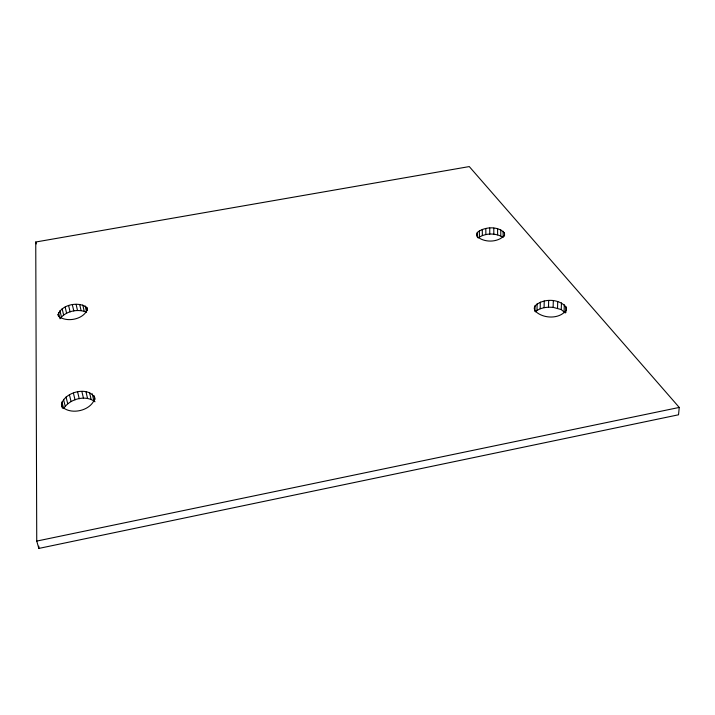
<?xml version="1.0" encoding="UTF-8"?>
<svg xmlns="http://www.w3.org/2000/svg" width="715" height="715" viewBox="0 0 715 715"><rect width="100%" height="100%" fill="white"/><g stroke="black" fill="none" stroke-linecap="round" stroke-linejoin="round"><path stroke-width="1.07" d="M534.945 311.436L535.026 305.886C542.971 298.227 558.871 298.414 566.048 307.021L566.378 309.908C559.863 319.677 542.149 318.935 534.74 310.48L534.23 308.156L535.026 305.886M535.615 311.847L537.001 310.453L537.117 303.804M537.001 310.453L540.183 308.773L540.299 302.132M540.183 308.773L544.097 307.665L544.231 301.024M544.097 307.665L548.503 307.173L548.655 300.532M565.252 312.964L561.257 309.586L553.133 307.343L553.303 300.693M557.53 308.183L557.718 301.524M561.257 309.586L561.454 302.919M564.09 311.463L564.305 304.787M565.869 312.598L566.048 307.021M679.25 407.434L678.526 414.789L38.842 548.423L36.742 541.085L35.75 242.01L469.272 166.577L679.25 407.434L36.742 541.085M61.454 404.422C64.439 391.847 88.508 385.689 94.854 397.969C91.895 410.526 71.169 415.567 62.125 406.746L61.454 404.422L62.42 408.265M58.085 314.537C61.883 304.483 78.462 301.176 86.783 307.423L87.445 309.175C83.914 319.408 66.87 322.805 58.666 316.325L58.085 314.537L58.585 316.611M477.37 232.402L476.512 234.207L476.78 236.039C483.617 243.002 498.167 242.751 504.531 235.262L504.477 232.983C497.935 225.815 484.636 226.601 477.37 232.402L477.45 237.505M95.023 401.785C85.782 394.492 69.605 398.872 63.617 408.605L61.937 401.884M85.192 306.002L86.587 312.196C77.837 308.514 65.744 310.998 60.015 318.783L58.523 312.58M478.121 237.97C485.119 232.84 495.826 232.786 503.128 237.38L503.119 231.231M548.503 307.173L553.133 307.343M63.51 399.354L65.181 406.066M66.048 396.968L67.702 403.671M69.435 394.841L71.071 401.535M73.413 393.161L75.03 399.846M35.75 242.01L36.215 243.922M59.917 310.614L61.392 316.808M77.631 392.043L79.231 398.729M81.885 391.534L83.467 398.219M62.151 308.737L63.617 314.922M85.961 391.668L87.525 398.362M65.145 307.057L66.602 313.233M89.509 392.464L91.073 399.158M68.649 305.707L70.088 311.874M94.076 395.69L94.97 399.524M72.358 304.787L73.788 310.962M92.253 393.822L93.808 400.534M76.103 304.349L77.515 310.516M82.797 304.974L84.191 311.159M79.678 304.411L81.081 310.578M86.783 307.423L87.48 310.524M479.354 230.731L479.443 236.853M482.276 229.381L482.348 235.485M485.807 228.46L485.869 234.574M489.721 228.022L489.775 234.136M493.788 228.112L493.833 234.225M38.825 546.197L38.842 548.423M497.595 228.72L497.622 234.842M500.768 229.792L500.777 235.923M504.477 232.983L504.477 236.057"/></g></svg>
